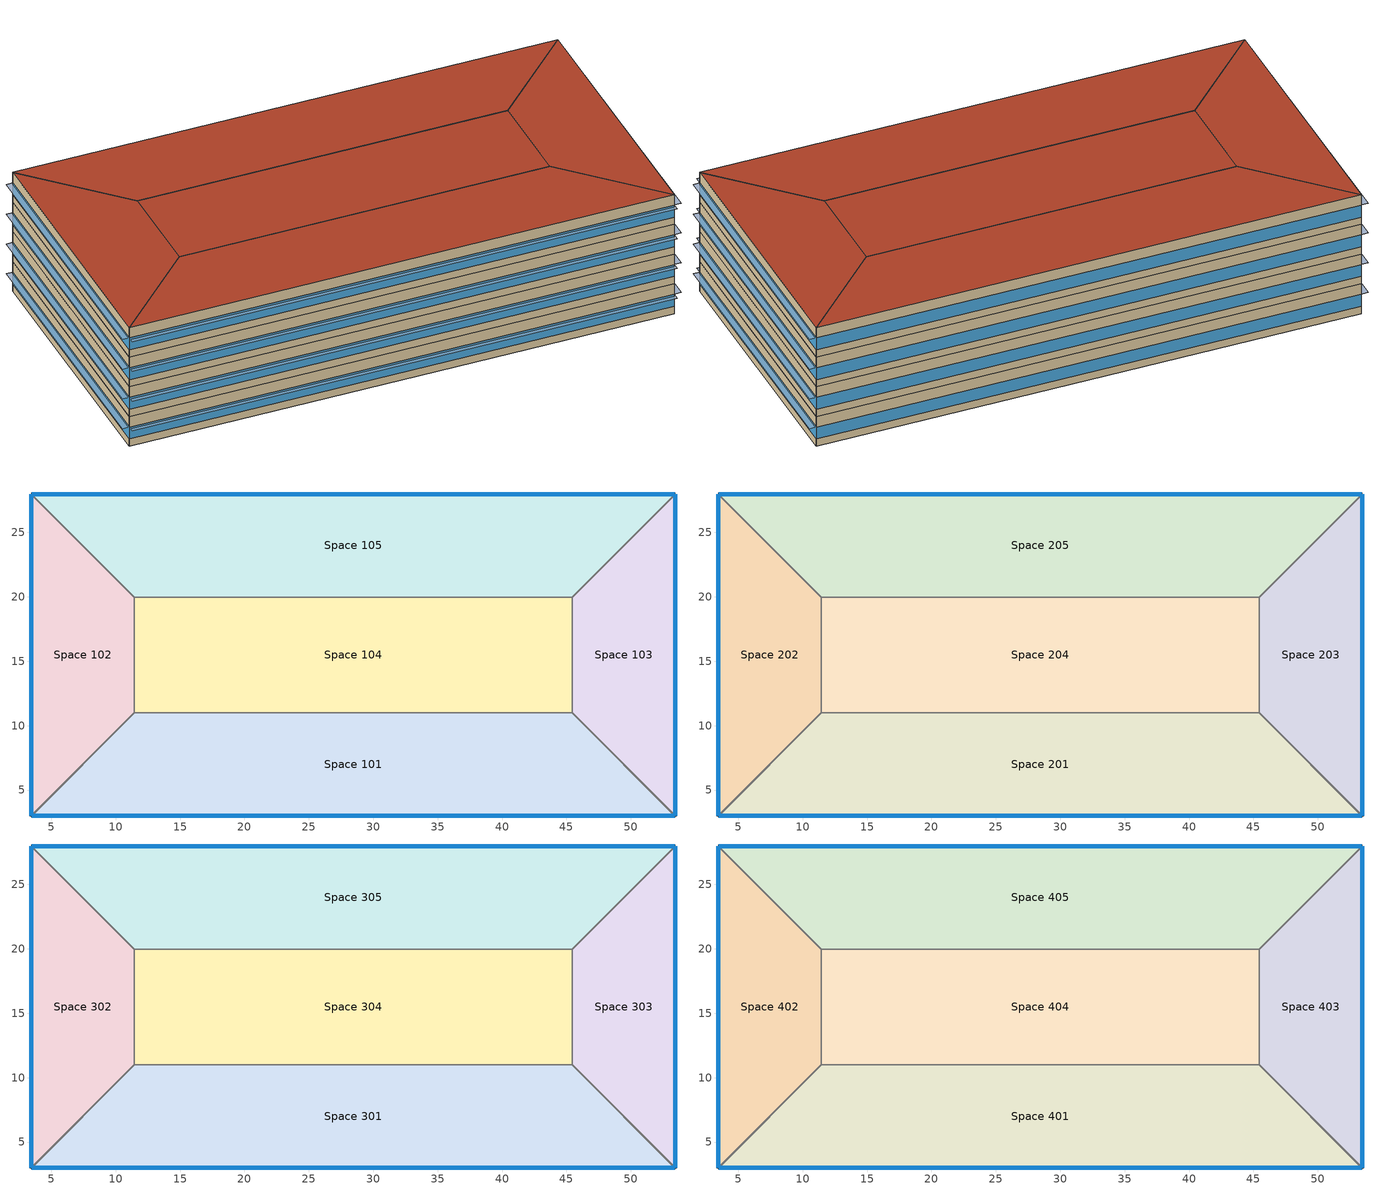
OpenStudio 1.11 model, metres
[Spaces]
Space 101
 floor ground: 45.45,10.99 53.45,2.99 3.45,2.99 11.45,10.99 z0
 wall outside: 3.45,2.99 53.45,2.99 z0:3.05
 wall to Space 102: 11.45,10.99 3.45,2.99 z0:3.05
 wall to Space 104: 45.45,10.99 11.45,10.99 z0:3.05
 wall to Space 103: 53.45,2.99 45.45,10.99 z0:3.05
 window: 3.47,2.99 53.42,2.99 z0.76:1.98
Space 102
 floor ground: 3.45,27.99 11.45,19.99 11.45,10.99 3.45,2.99 z0
 wall outside: 3.45,27.99 3.45,2.99 z0:3.05
 wall to Space 104: 11.45,10.99 11.45,19.99 z0:3.05
 wall to Space 105: 11.45,19.99 3.45,27.99 z0:3.05
 window: 3.45,27.96 3.45,3.01 z0.76:1.98
Space 103
 floor ground: 53.45,27.99 53.45,2.99 45.45,10.99 45.45,19.99 z0
 wall outside: 53.45,2.99 53.45,27.99 z0:3.05
 wall to Space 104: 45.45,19.99 45.45,10.99 z0:3.05
 wall to Space 105: 53.45,27.99 45.45,19.99 z0:3.05
 window: 53.45,3.01 53.45,27.96 z0.76:1.98
Space 104
 floor ground: 45.45,19.99 45.45,10.99 11.45,10.99 11.45,19.99 z0
 wall to Space 105: 45.45,19.99 11.45,19.99 z0:3.05
Space 105
 floor ground: 53.45,27.99 45.45,19.99 11.45,19.99 3.45,27.99 z0
 wall outside: 53.45,27.99 3.45,27.99 z0:3.05
 window: 53.42,27.99 3.47,27.99 z0.76:1.98
Space 201
 floor to Space 101: 45.45,10.99 53.45,2.99 3.45,2.99 11.45,10.99 z3.05
 wall outside: 3.45,2.99 53.45,2.99 z3.05:6.1
 wall to Space 202: 11.45,10.99 3.45,2.99 z3.05:6.1
 wall to Space 204: 45.45,10.99 11.45,10.99 z3.05:6.1
 wall to Space 203: 53.45,2.99 45.45,10.99 z3.05:6.1
 window: 3.47,2.99 53.42,2.99 z3.81:5.03
Space 202
 floor to Space 102: 3.45,27.99 11.45,19.99 11.45,10.99 3.45,2.99 z3.05
 wall outside: 3.45,27.99 3.45,2.99 z3.05:6.1
 wall to Space 204: 11.45,10.99 11.45,19.99 z3.05:6.1
 wall to Space 205: 11.45,19.99 3.45,27.99 z3.05:6.1
 window: 3.45,27.96 3.45,3.01 z3.81:5.03
Space 203
 floor to Space 103: 53.45,27.99 53.45,2.99 45.45,10.99 45.45,19.99 z3.05
 wall outside: 53.45,2.99 53.45,27.99 z3.05:6.1
 wall to Space 204: 45.45,19.99 45.45,10.99 z3.05:6.1
 wall to Space 205: 53.45,27.99 45.45,19.99 z3.05:6.1
 window: 53.45,3.01 53.45,27.96 z3.81:5.03
Space 204
 floor to Space 104: 45.45,19.99 45.45,10.99 11.45,10.99 11.45,19.99 z3.05
 wall to Space 205: 45.45,19.99 11.45,19.99 z3.05:6.1
Space 205
 floor to Space 105: 53.45,27.99 45.45,19.99 11.45,19.99 3.45,27.99 z3.05
 wall outside: 53.45,27.99 3.45,27.99 z3.05:6.1
 window: 53.42,27.99 3.47,27.99 z3.81:5.03
Space 301
 floor to Space 201: 45.45,10.99 53.45,2.99 3.45,2.99 11.45,10.99 z6.1
 wall outside: 3.45,2.99 53.45,2.99 z6.1:9.14
 wall to Space 302: 11.45,10.99 3.45,2.99 z6.1:9.14
 wall to Space 304: 45.45,10.99 11.45,10.99 z6.1:9.14
 wall to Space 303: 53.45,2.99 45.45,10.99 z6.1:9.14
 window: 3.47,2.99 53.42,2.99 z6.86:8.08
Space 302
 floor to Space 202: 3.45,27.99 11.45,19.99 11.45,10.99 3.45,2.99 z6.1
 wall outside: 3.45,27.99 3.45,2.99 z6.1:9.14
 wall to Space 304: 11.45,10.99 11.45,19.99 z6.1:9.14
 wall to Space 305: 11.45,19.99 3.45,27.99 z6.1:9.14
 window: 3.45,27.96 3.45,3.01 z6.86:8.08
Space 303
 floor to Space 203: 53.45,27.99 53.45,2.99 45.45,10.99 45.45,19.99 z6.1
 wall outside: 53.45,2.99 53.45,27.99 z6.1:9.14
 wall to Space 304: 45.45,19.99 45.45,10.99 z6.1:9.14
 wall to Space 305: 53.45,27.99 45.45,19.99 z6.1:9.14
 window: 53.45,3.01 53.45,27.96 z6.86:8.08
Space 304
 floor to Space 204: 45.45,19.99 45.45,10.99 11.45,10.99 11.45,19.99 z6.1
 wall to Space 305: 45.45,19.99 11.45,19.99 z6.1:9.14
Space 305
 floor to Space 205: 53.45,27.99 45.45,19.99 11.45,19.99 3.45,27.99 z6.1
 wall outside: 53.45,27.99 3.45,27.99 z6.1:9.14
 window: 53.42,27.99 3.47,27.99 z6.86:8.08
Space 401
 floor to Space 301: 45.45,10.99 53.45,2.99 3.45,2.99 11.45,10.99 z9.14
 wall outside: 3.45,2.99 53.45,2.99 z9.14:12.19
 wall to Space 402: 11.45,10.99 3.45,2.99 z9.14:12.19
 wall to Space 404: 45.45,10.99 11.45,10.99 z9.14:12.19
 wall to Space 403: 53.45,2.99 45.45,10.99 z9.14:12.19
 window: 3.47,2.99 53.42,2.99 z9.9:11.12
 roof outside: 53.45,2.99 45.45,10.99 11.45,10.99 3.45,2.99 z12.19
Space 402
 floor to Space 302: 3.45,27.99 11.45,19.99 11.45,10.99 3.45,2.99 z9.14
 wall outside: 3.45,27.99 3.45,2.99 z9.14:12.19
 wall to Space 404: 11.45,10.99 11.45,19.99 z9.14:12.19
 wall to Space 405: 11.45,19.99 3.45,27.99 z9.14:12.19
 window: 3.45,27.96 3.45,3.01 z9.9:11.13
 roof outside: 3.45,2.99 11.45,10.99 11.45,19.99 3.45,27.99 z12.19
Space 403
 floor to Space 303: 53.45,27.99 53.45,2.99 45.45,10.99 45.45,19.99 z9.14
 wall outside: 53.45,2.99 53.45,27.99 z9.14:12.19
 wall to Space 404: 45.45,19.99 45.45,10.99 z9.14:12.19
 wall to Space 405: 53.45,27.99 45.45,19.99 z9.14:12.19
 window: 53.45,3.01 53.45,27.96 z9.9:11.13
 roof outside: 53.45,2.99 53.45,27.99 45.45,19.99 45.45,10.99 z12.19
Space 404
 floor to Space 304: 45.45,19.99 45.45,10.99 11.45,10.99 11.45,19.99 z9.14
 wall to Space 405: 45.45,19.99 11.45,19.99 z9.14:12.19
 roof outside: 45.45,10.99 45.45,19.99 11.45,19.99 11.45,10.99 z12.19
Space 405
 floor to Space 305: 53.45,27.99 45.45,19.99 11.45,19.99 3.45,27.99 z9.14
 wall outside: 53.45,27.99 3.45,27.99 z9.14:12.19
 window: 53.42,27.99 3.47,27.99 z9.9:11.12
 roof outside: 45.45,19.99 53.45,27.99 3.45,27.99 11.45,19.99 z12.19
shading: 54.06,3.01 54.06,27.96 53.45,27.96 53.45,3.01 z11.13; 54.06,3.01 54.06,27.96 53.45,27.96 53.45,3.01 z5.03; 3.45,3.01 3.45,27.96 2.84,27.96 2.84,3.01 z11.13; 3.45,3.01 3.45,27.96 2.84,27.96 2.84,3.01 z5.03; 54.06,3.01 54.06,27.96 53.45,27.96 53.45,3.01 z8.08; 53.42,2.38 53.42,2.99 3.47,2.99 3.47,2.38 z8.08; 53.42,2.38 53.42,2.99 3.47,2.99 3.47,2.38 z5.03; 53.42,2.38 53.42,2.99 3.47,2.99 3.47,2.38 z1.98; 3.45,3.01 3.45,27.96 2.84,27.96 2.84,3.01 z8.08; 3.45,3.01 3.45,27.96 2.84,27.96 2.84,3.01 z1.98; 53.42,2.38 53.42,2.99 3.47,2.99 3.47,2.38 z11.12; 54.06,3.01 54.06,27.96 53.45,27.96 53.45,3.01 z1.98
[Building]
Building 1: Space Type=189.1-2009 - Office - OpenOffice - CZ4-8; Default Construction Set=189.1-2009 - CZ5 - Office
[Site]
ACAPULCO: Latitude {deg}=16.77; Longitude {deg}=-99.75; Time Zone {hr}=-6; Elevation {m}=5
[ClimateZones]
Climate Zone Institution Name 1=ASHRAE; Climate Zone Document Name 1=ANSI/ASHRAE Standard 169; Climate Zone Document Year 1=2006; Climate Zone Institution Name 2=CEC; Climate Zone Document Name 2=California Climate Zone Descriptions; Climate Zone Document Year 2=1995
[SizingPeriod:DesignDay] Sky Clearness=0; Rain Indicator=0; Snow Indicator=0; Day of Month=21; Daylight Saving Time Indicator=0; Dry-Bulb Temperature Range Modifier Type=DefaultMultipliers
Name | Maximum Dry-Bulb Temperature {C} | Daily Dry-Bulb Temperature Range {deltaC} | Humidity Indicating Conditions at Maximum Dry-Bulb | Barometric Pressure {Pa} | Wind Speed {m/s} | Wind Direction {deg} | Month | Day Type | Humidity Indicating Type | Solar Model Indicator | ASHRAE Taub | ASHRAE Taud
Piacenza Ann Htg Wind 99.6% Condns WS=>MCDB | 5.8 | 0 | 5.8 | 99726 | 8.9 | 250 | 1 | WinterDesignDay | Wetbulb | ASHRAEClearSky
Piacenza Ann Clg .4% Condns WB=>MDB | 30.1 | 11.9 | 24.6 | 99726 | 2.3 | 90 | 8 | SummerDesignDay | Wetbulb | ASHRAETau | 0.48 | 1.935
Piacenza Ann Clg .4% Condns Enth=>MDB | 30.3 | 11.9 | 74900 | 99726 | 2.3 | 90 | 8 | SummerDesignDay | Enthalpy | ASHRAETau | 0.48 | 1.935
Piacenza Ann Htg 99.6% Condns DB | -6.1 | 0 | -6.1 | 99726 | 2 | 250 | 1 | WinterDesignDay | Wetbulb | ASHRAEClearSky
Piacenza Ann Clg .4% Condns DB=>MWB | 33.1 | 11.9 | 22.7 | 99726 | 2.3 | 90 | 8 | SummerDesignDay | Wetbulb | ASHRAETau | 0.48 | 1.935
Piacenza Ann Clg .4% Condns DP=>MDB | 27.4 | 11.9 | 23 | 99726 | 2.3 | 90 | 8 | SummerDesignDay | Dewpoint | ASHRAETau | 0.48 | 1.935
Piacenza Ann Hum_n 99.6% Condns DP=>MCDB | 3.5 | 0 | -11.3 | 99726 | 2 | 250 | 1 | WinterDesignDay | Dewpoint | ASHRAEClearSky
ACAPULCO Ann Clg .4% Condns DB=>MWB | 33.7 | 7 | 26.8 | 101265 | 4.4 | 240 | 8 | SummerDesignDay | Wetbulb | ASHRAETau | 0.458 | 2.227
ACAPULCO Ann Hum_n 99.6% Condns DP=>MCDB | 23.2 | 0 | 14.1 | 101265 | 1.3 | 0 | 1 | WinterDesignDay | Dewpoint | ASHRAEClearSky
ACAPULCO Ann Htg 99.6% Condns DB | 19.8 | 0 | 19.8 | 101265 | 1.3 | 0 | 1 | WinterDesignDay | Wetbulb | ASHRAEClearSky
ACAPULCO Ann Clg .4% Condns DP=>MDB | 31.3 | 7 | 26.9 | 101265 | 4.4 | 240 | 8 | SummerDesignDay | Dewpoint | ASHRAETau | 0.458 | 2.227
ACAPULCO Ann Clg .4% Condns Enth=>MDB | 32.6 | 7 | 89500 | 101265 | 4.4 | 240 | 8 | SummerDesignDay | Enthalpy | ASHRAETau | 0.458 | 2.227
ACAPULCO Ann Clg .4% Condns WB=>MDB | 32.4 | 7 | 28 | 101265 | 4.4 | 240 | 8 | SummerDesignDay | Wetbulb | ASHRAETau | 0.458 | 2.227
ACAPULCO Ann Htg Wind 99.6% Condns WS=>MCDB | 29 | 0 | 29 | 101265 | 8.3 | 0 | 1 | WinterDesignDay | Wetbulb | ASHRAEClearSky
[DefaultConstructionSet] Interior Partition Construction=Interior Partition
Name | Default Exterior Surface Constructions | Default Interior Surface Constructions | Default Ground Contact Surface Constructions | Default Exterior SubSurface Constructions | Default Interior SubSurface Constructions
189.1-2009 - CZ1 - Office | Default Surface Constructions 22 | Default Surface Constructions 23 | Default Surface Constructions 24 | Default Sub Surface Constructions 15 | Default Sub Surface Constructions 16
189.1-2009 - CZ5 - Office | Default Surface Constructions 13 | Default Surface Constructions 14 | Default Surface Constructions 15 | Default Sub Surface Constructions 9 | Default Sub Surface Constructions 10
[Construction]
ExtSlabCarpet 4in ClimateZone 1-8: MAT-CC05 4 HW CONCRETE, CP02 CARPET PAD
ASHRAE 189.1-2009 ExtRoof IEAD ClimateZone 1: Roof Membrane, Roof Insulation [18], Metal Decking
Interior Floor: F16 Acoustic tile, F05 Ceiling air space resistance, M11 100mm lightweight concrete
Interior Wall: G01a 19mm gypsum board, F04 Wall air space resistance, G01a 19mm gypsum board
Interior Ceiling: M11 100mm lightweight concrete, F05 Ceiling air space resistance, F16 Acoustic tile
ASHRAE 189.1-2009 ExtWindow ClimateZone 1: Theoretical Glass [167]
Exterior Door: F08 Metal surface, I01 25mm insulation board
Interior Window: Clear 3mm
Interior Door; Interior Partition: G05 25mm wood
ASHRAE 189.1-2009 ExtRoof IEAD ClimateZone 2-5: Roof Membrane, Roof Insulation [21], Metal Decking
ASHRAE 189.1-2009 ExtWindow ClimateZone 4-5: Theoretical Glass [207]
ASHRAE 189.1-2009 ExtWall Mass ClimateZone 5: 1IN Stucco, 8IN Concrete HW, Wall Insulation [40], 1/2IN Gypsum
001: G01a 19mm gypsum board, G05 25mm wood, I01 25mm insulation board, 1/2IN Gypsum
[Material] Thermal Absorptance=0.9
Name | Roughness | Thickness {m} | Conductivity {W/m-K} | Density {kg/m3} | Specific Heat {J/kg-K} | Solar Absorptance | Visible Absorptance
MAT-CC05 4 HW CONCRETE | Rough | 0.1016 | 1.311 | 2240 | 836.8 | 0.85 | 0.85
1IN Stucco | Smooth | 0.0253 | 0.6918 | 1858 | 837 | 0.92 | 0.92
8IN Concrete HW | MediumRough | 0.2033 | 1.7296 | 2243 | 837 | 0.65 | 0.65
1/2IN Gypsum | Smooth | 0.0127 | 0.16 | 784.9 | 830 | 0.4 | 0.4
Roof Membrane | VeryRough | 0.0095 | 0.16 | 1121.29 | 1460 | 0.7 | 0.7
Roof Insulation [18] | MediumRough | 0.1693 | 0.049 | 265 | 836.8 | 0.7 | 0.7
Metal Decking | MediumSmooth | 0.0015 | 45.006 | 7680 | 418.4 | 0.6 | 0.6
F16 Acoustic tile | MediumSmooth | 0.0191 | 0.06 | 368 | 590 | 0.3 | 0.3
M11 100mm lightweight concrete | MediumRough | 0.1016 | 0.53 | 1280 | 840 | 0.5 | 0.5
G01a 19mm gypsum board | MediumSmooth | 0.019 | 0.16 | 800 | 1090 | 0.4 | 0.4
F08 Metal surface | Smooth | 0.0008 | 45.28 | 7824 | 500 | 0.7 | 0.7
I01 25mm insulation board | MediumRough | 0.0254 | 0.03 | 43 | 1210 | 0.6 | 0.6
G05 25mm wood | MediumSmooth | 0.0254 | 0.15 | 608 | 1630 | 0.5 | 0.5
Roof Insulation [21] | MediumRough | 0.2105 | 0.049 | 265 | 836.8 | 0.7 | 0.7
Wall Insulation [40] | MediumRough | 0.0794 | 0.0432 | 91 | 837 | 0.5 | 0.5
[Material:NoMass]
CP02 CARPET PAD: Roughness=Smooth; Thermal Resistance {m2-K/W}=0.1; Thermal Absorptance=0.9; Solar Absorptance=0.8; Visible Absorptance=0.8
[Material:AirGap]
Name | Thermal Resistance {m2-K/W}
F05 Ceiling air space resistance | 0.18
F04 Wall air space resistance | 0.15
[WindowMaterial:Glazing] Optical Data Type=SpectralAverage; Thickness {m}=0.003; Back Side Solar Reflectance at Normal Incidence=0; Back Side Visible Reflectance at Normal Incidence=0; Infrared Transmittance at Normal Incidence=0; Dirt Correction Factor for Solar and Visible Transmittance=1; Solar Diffusing=No
Name | Solar Transmittance at Normal Incidence | Front Side Solar Reflectance at Normal Incidence | Visible Transmittance at Normal Incidence | Front Side Visible Reflectance at Normal Incidence | Front Side Infrared Hemispherical Emissivity | Back Side Infrared Hemispherical Emissivity | Conductivity {W/m-K}
Theoretical Glass [167] | 0.2374 | 0.7126 | 0.2512 | 0.6988 | 0.985 | 0.985 | 2.1073
Clear 3mm | 0.837 | 0.075 | 0.898 | 0.081 | 0.84 | 0.84 | 0.9
Theoretical Glass [207] | 0.3311 | 0.6189 | 0.44 | 0.51 | 0.9 | 0.9 | 0.0133
[DefaultSurfaceConstructions]
Name | Floor Construction | Wall Construction | Roof Ceiling Construction
Default Surface Constructions 13 | ExtSlabCarpet 4in ClimateZone 1-8 | ASHRAE 189.1-2009 ExtWall Mass ClimateZone 5 | ASHRAE 189.1-2009 ExtRoof IEAD ClimateZone 2-5
Default Surface Constructions 14; Default Surface Constructions 23 | Interior Floor | Interior Wall | Interior Ceiling
Default Surface Constructions 15; Default Surface Constructions 24 | ExtSlabCarpet 4in ClimateZone 1-8 | ExtSlabCarpet 4in ClimateZone 1-8 | ExtSlabCarpet 4in ClimateZone 1-8
Default Surface Constructions 22 | ExtSlabCarpet 4in ClimateZone 1-8 | 001 | ASHRAE 189.1-2009 ExtRoof IEAD ClimateZone 1
[DefaultSubSurfaceConstructions]
Name | Fixed Window Construction | Operable Window Construction | Door Construction | Tubular Daylight Dome Construction | Tubular Daylight Diffuser Construction
Default Sub Surface Constructions 9 | ASHRAE 189.1-2009 ExtWindow ClimateZone 4-5 | ASHRAE 189.1-2009 ExtWindow ClimateZone 4-5 | Exterior Door | Interior Window | Interior Window
Default Sub Surface Constructions 10; Default Sub Surface Constructions 16 | Interior Window | Interior Window | Interior Door
Default Sub Surface Constructions 15 | ASHRAE 189.1-2009 ExtWindow ClimateZone 1 | ASHRAE 189.1-2009 ExtWindow ClimateZone 1 | Exterior Door | Interior Window | Interior Window
[SpaceType] Standards Building Type=Office
Name | Default Schedule Set | Design Specification Outdoor Air Object | Standards Space Type
189.1-2009 - Office - Corridor - CZ1-3 | 189.1-2009 - Office - Corridor - CZ1-3 Schedule Set | 189.1-2009 - Office - Corridor - CZ1-3 Ventilation | Corridor
189.1-2009 - Office - OpenOffice - CZ1-3 | 189.1-2009 - Office - OpenOffice - CZ1-3 Schedule Set | 189.1-2009 - Office - OpenOffice - CZ1-3 Ventilation | OpenOffice
189.1-2009 - Office - OpenOffice - CZ4-8 | 189.1-2009 - Office - OpenOffice - CZ4-8 Schedule Set | 189.1-2009 - Office - OpenOffice - CZ4-8 Ventilation | OpenOffice
[DefaultScheduleSet] Number of People Schedule=Office Work Occ; People Activity Level Schedule=Office Activity; Lighting Schedule=Office Bldg Light; Electric Equipment Schedule=Office Bldg Equip; Infiltration Schedule=Office Infil Quarter On
189.1-2009 - Office - Corridor - CZ1-3 Schedule Set; 189.1-2009 - Office - OpenOffice - CZ1-3 Schedule Set; 189.1-2009 - Office - OpenOffice - CZ4-8 Schedule Set
[Lights:Definition] Design Level Calculation Method=Watts/Area
Name | Watts per Space Floor Area {W/m2}
189.1-2009 - Office - Corridor - CZ1-3 Lights Definition | 4.84376
189.1-2009 - Office - OpenOffice - CZ1-3 Lights Definition; 189.1-2009 - Office - OpenOffice - CZ4-8 Lights Definition | 10.6563
[Lights]
Name | Lights Definition | Space or SpaceType
189.1-2009 - Office - Corridor - CZ1-3 Lights | 189.1-2009 - Office - Corridor - CZ1-3 Lights Definition | 189.1-2009 - Office - Corridor - CZ1-3
189.1-2009 - Office - OpenOffice - CZ1-3 Lights | 189.1-2009 - Office - OpenOffice - CZ1-3 Lights Definition | 189.1-2009 - Office - OpenOffice - CZ1-3
189.1-2009 - Office - OpenOffice - CZ4-8 Lights | 189.1-2009 - Office - OpenOffice - CZ4-8 Lights Definition | 189.1-2009 - Office - OpenOffice - CZ4-8
[DesignSpecification:OutdoorAir] Outdoor Air Method=Sum
Name | Outdoor Air Flow per Floor Area {m3/s-m2} | Outdoor Air Flow per Person {m3/s-person}
189.1-2009 - Office - Corridor - CZ1-3 Ventilation | 0.000254
189.1-2009 - Office - OpenOffice - CZ1-3 Ventilation; 189.1-2009 - Office - OpenOffice - CZ4-8 Ventilation |  | 0.00943895
[People:Definition] Number of People Calculation Method=People/Area; Fraction Radiant=0.3
Name | People per Space Floor Area {person/m2}
189.1-2009 - Office - Corridor - CZ1-3 People Definition | 0.0107639
189.1-2009 - Office - OpenOffice - CZ1-3 People Definition; 189.1-2009 - Office - OpenOffice - CZ4-8 People Definition | 0.0565105
[People]
Name | People Definition | Space or SpaceType
189.1-2009 - Office - Corridor - CZ1-3 People | 189.1-2009 - Office - Corridor - CZ1-3 People Definition | 189.1-2009 - Office - Corridor - CZ1-3
189.1-2009 - Office - OpenOffice - CZ1-3 People | 189.1-2009 - Office - OpenOffice - CZ1-3 People Definition | 189.1-2009 - Office - OpenOffice - CZ1-3
189.1-2009 - Office - OpenOffice - CZ4-8 People | 189.1-2009 - Office - OpenOffice - CZ4-8 People Definition | 189.1-2009 - Office - OpenOffice - CZ4-8
[SpaceInfiltration:DesignFlowRate] Design Flow Rate Calculation Method=Flow/ExteriorArea
Name | Space or SpaceType | Flow per Exterior Surface Area {m3/s-m2}
189.1-2009 - Office - Corridor - CZ1-3 Infiltration | 189.1-2009 - Office - Corridor - CZ1-3 | 0.00030226
189.1-2009 - Office - OpenOffice - CZ1-3 Infiltration | 189.1-2009 - Office - OpenOffice - CZ1-3 | 0.00030226
189.1-2009 - Office - OpenOffice - CZ4-8 Infiltration | 189.1-2009 - Office - OpenOffice - CZ4-8 | 0.000226568
[ElectricEquipment:Definition] Design Level Calculation Method=Watts/Area
Name | Watts per Space Floor Area {W/m2}
189.1-2009 - Office - Corridor - CZ1-3 Electric Equipment Definition | 1.72223
189.1-2009 - Office - OpenOffice - CZ1-3 Electric Equipment Definition; 189.1-2009 - Office - OpenOffice - CZ4-8 Electric Equipment Definition | 7.64238
[ElectricEquipment]
Name | Electric Equipment Definition | Space or SpaceType
189.1-2009 - Office - Corridor - CZ1-3 Electric Equipment | 189.1-2009 - Office - Corridor - CZ1-3 Electric Equipment Definition | 189.1-2009 - Office - Corridor - CZ1-3
189.1-2009 - Office - OpenOffice - CZ1-3 Electric Equipment | 189.1-2009 - Office - OpenOffice - CZ1-3 Electric Equipment Definition | 189.1-2009 - Office - OpenOffice - CZ1-3
189.1-2009 - Office - OpenOffice - CZ4-8 Electric Equipment | 189.1-2009 - Office - OpenOffice - CZ4-8 Electric Equipment Definition | 189.1-2009 - Office - OpenOffice - CZ4-8
[ThermostatSetpoint:DualSetpoint] Heating Setpoint Temperature Schedule=Medium Office HtgSetp; Cooling Setpoint Temperature Schedule=Medium Office ClgSetp
Thermal Zone 1 Thermostat 1; Thermal Zone 2 Thermostat 1
[BuildingStory] Nominal Floor to Floor Height {m}=3.048
Name | Nominal Z Coordinate {m}
Building Story 1 | 0
Building Story 2 | 3.048
Building Story 3 | 6.096
Building Story 4 | 9.144
[Space] Default Construction Set=189.1-2009 - CZ1 - Office
Name | Space Type | Building Story | Thermal Zone
Space 101; Space 102; Space 103; Space 105 | 189.1-2009 - Office - OpenOffice - CZ1-3 | Building Story 1 | Thermal Zone 1
Space 104 | 189.1-2009 - Office - Corridor - CZ1-3 | Building Story 1 | Thermal Zone 2
Space 201; Space 202; Space 203; Space 205 | 189.1-2009 - Office - OpenOffice - CZ1-3 | Building Story 2 | Thermal Zone 1
Space 204 | 189.1-2009 - Office - Corridor - CZ1-3 | Building Story 2 | Thermal Zone 2
Space 301; Space 302; Space 303; Space 305 | 189.1-2009 - Office - OpenOffice - CZ1-3 | Building Story 3 | Thermal Zone 1
Space 304 | 189.1-2009 - Office - Corridor - CZ1-3 | Building Story 3 | Thermal Zone 2
Space 401; Space 402; Space 403; Space 405 | 189.1-2009 - Office - OpenOffice - CZ1-3 | Building Story 4 | Thermal Zone 1
Space 404 | 189.1-2009 - Office - Corridor - CZ1-3 | Building Story 4 | Thermal Zone 2
[ThermalZone] Use Ideal Air Loads=Yes
Name | Thermostat
Thermal Zone 1 | Thermal Zone 1 Thermostat 1
Thermal Zone 2 | Thermal Zone 2 Thermostat 1
[Sizing:Zone] Zone Cooling Design Supply Air Temperature Input Method=SupplyAirTemperature; Zone Cooling Design Supply Air Temperature {C}=14; Zone Cooling Design Supply Air Temperature Difference {deltaC}=11.11; Zone Heating Design Supply Air Temperature Input Method=SupplyAirTemperature; Zone Heating Design Supply Air Temperature {C}=40; Zone Heating Design Supply Air Temperature Difference {deltaC}=11.11; Zone Cooling Design Supply Air Humidity Ratio {kg-H2O/kg-air}=0.0085; Zone Heating Design Supply Air Humidity Ratio {kg-H2O/kg-air}=0.008; Cooling Design Air Flow Method=DesignDay; Heating Design Air Flow Method=DesignDay; Account for Dedicated Outdoor Air System=No; Dedicated Outdoor Air System Control Strategy=NeutralSupplyAir; Dedicated Outdoor Air Low Setpoint Temperature for Design {C}=autosize; Dedicated Outdoor Air High Setpoint Temperature for Design {C}=autosize
Thermal Zone 1; Thermal Zone 2
[Schedule:Ruleset]
Name | Default Day Schedule | Summer Design Day Schedule | Winter Design Day Schedule
Office Bldg Light | Office Bldg Light Default Schedule | Office Bldg Light Summer Design Day | Office Bldg Light Winter Design Day
Office Activity | Office Activity Default Schedule | Office Activity Summer Design Day | Office Activity Winter Design Day
Office Infil Quarter On | Office Infil Quarter On Default Schedule | Office Infil Quarter On Summer Design Day | Office Infil Quarter On Winter Design Day
Office Bldg Equip | Office Bldg Equip Default Schedule | Office Bldg Equip Summer Design Day | Office Bldg Equip Winter Design Day
Medium Office HtgSetp | Medium Office HtgSetp Default Schedule | Medium Office HtgSetp Summer Design Day | Medium Office HtgSetp Winter Design Day
Medium Office ClgSetp | Medium Office ClgSetp Default Schedule | Medium Office ClgSetp Summer Design Day | Medium Office ClgSetp Winter Design Day
Office Work Occ | Office Bldg Occ Default Schedule | Office Bldg Occ Summer Design Day | Office Bldg Occ Winter Design Day
[Schedule:Day]
Office Bldg Light Default Schedule: 5, 0, 0.05, 7, 0, 0.1, 8, 0, 0.3, 17, 0, 0.9, 18, 0, 0.7, 20, 0, 0.5, 22, 0, 0.3, 23, 0, 0.1, 24, 0, 0.05
Office Bldg Light Summer Design Day; Office Infil Quarter On Rule 1 Day Schedule; Office Bldg Equip Summer Design Day: 24, 0, 1
Office Bldg Light Winter Design Day; Office Bldg Equip Winter Design Day; Office Bldg Occ Winter Design Day; Office Bldg Occ Rule 1 Day Schedule: 24, 0, 0
Office Bldg Light Rule 1 Day Schedule: 24, 0, 0.05
Office Bldg Light Rule 2 Day Schedule: 6, 0, 0.05, 8, 0, 0.1, 14, 0, 0.5, 17, 0, 0.15, 24, 0, 0.05
Office Activity Default Schedule; Office Activity Summer Design Day; Office Activity Winter Design Day: 24, 0, 132
Office Infil Quarter On Default Schedule; Office Infil Quarter On Summer Design Day: 6, 0, 1, 22, 0, 0.25, 24, 0, 1
Office Infil Quarter On Winter Design Day; Office Infil Quarter On Rule 2 Day Schedule: 6, 0, 1, 18, 0, 0.25, 24, 0, 1
Office Bldg Equip Default Schedule: 8, 0, 0.4, 12, 0, 0.9, 13, 0, 0.8, 17, 0, 0.9, 18, 0, 0.8, 20, 0, 0.6, 22, 0, 0.5, 24, 0, 0.4
Office Bldg Equip Rule 1 Day Schedule: 24, 0, 0.3
Office Bldg Equip Rule 2 Day Schedule: 6, 0, 0.3, 8, 0, 0.4, 14, 0, 0.5, 17, 0, 0.35, 24, 0, 0.3
Medium Office HtgSetp Default Schedule: 6, 0, 15.6, 22, 0, 21, 24, 0, 15.6
Medium Office HtgSetp Summer Design Day; Medium Office HtgSetp Rule 1 Day Schedule: 24, 0, 15.6
Medium Office HtgSetp Winter Design Day: 24, 0, 21
Medium Office HtgSetp Rule 2 Day Schedule: 6, 0, 15.6, 18, 0, 21, 24, 0, 15.6
Medium Office ClgSetp Default Schedule; Medium Office ClgSetp Summer Design Day: 6, 0, 26.7, 22, 0, 24, 24, 0, 26.7
Medium Office ClgSetp Winter Design Day; Medium Office ClgSetp Rule 1 Day Schedule: 24, 0, 26.7
Medium Office ClgSetp Rule 2 Day Schedule: 6, 0, 26.7, 18, 0, 24, 24, 0, 26.7
Office Bldg Occ Default Schedule: 6, 0, 0, 7, 0, 0.1, 8, 0, 0.2, 12, 0, 0.85, 13, 0, 0.5, 17, 0, 0.85, 18, 0, 0.7, 20, 0, 0.4, 22, 0, 0.1, 24, 0, 0.05
Office Bldg Occ Summer Design Day: 6, 0, 0, 22, 0, 1, 24, 0, 0.05
Office Bldg Occ Rule 2 Day Schedule: 6, 0, 0, 8, 0, 0.1, 14, 0, 0.4, 17, 0, 0.1, 24, 0, 0
[Schedule:Rule] Apply Monday=No; Apply Tuesday=No; Apply Wednesday=No; Apply Thursday=No; Apply Friday=No; Date Specification Type=DateRange; Start Month=1; Start Day=1; End Month=12; End Day=31
Name | Schedule Ruleset | Rule Order | Day Schedule | Apply Sunday | Apply Saturday
Office Bldg Light Rule 1 | Office Bldg Light | 0 | Office Bldg Light Rule 1 Day Schedule | Yes | No
Office Bldg Light Rule 2 | Office Bldg Light | 1 | Office Bldg Light Rule 2 Day Schedule | No | Yes
Office Infil Quarter On Rule 1 | Office Infil Quarter On | 0 | Office Infil Quarter On Rule 1 Day Schedule | Yes | No
Office Infil Quarter On Rule 2 | Office Infil Quarter On | 1 | Office Infil Quarter On Rule 2 Day Schedule | No | Yes
Office Bldg Equip Rule 1 | Office Bldg Equip | 0 | Office Bldg Equip Rule 1 Day Schedule | Yes | No
Office Bldg Equip Rule 2 | Office Bldg Equip | 1 | Office Bldg Equip Rule 2 Day Schedule | No | Yes
Medium Office HtgSetp Rule 1 | Medium Office HtgSetp | 0 | Medium Office HtgSetp Rule 1 Day Schedule | Yes | No
Medium Office HtgSetp Rule 2 | Medium Office HtgSetp | 1 | Medium Office HtgSetp Rule 2 Day Schedule | No | Yes
Medium Office ClgSetp Rule 1 | Medium Office ClgSetp | 0 | Medium Office ClgSetp Rule 1 Day Schedule | Yes | No
Medium Office ClgSetp Rule 2 | Medium Office ClgSetp | 1 | Medium Office ClgSetp Rule 2 Day Schedule | No | Yes
Office Work Occ Rule 1 | Office Work Occ | 0 | Office Bldg Occ Rule 1 Day Schedule | Yes | No
Office Work Occ Rule 2 | Office Work Occ | 1 | Office Bldg Occ Rule 2 Day Schedule | No | Yes
